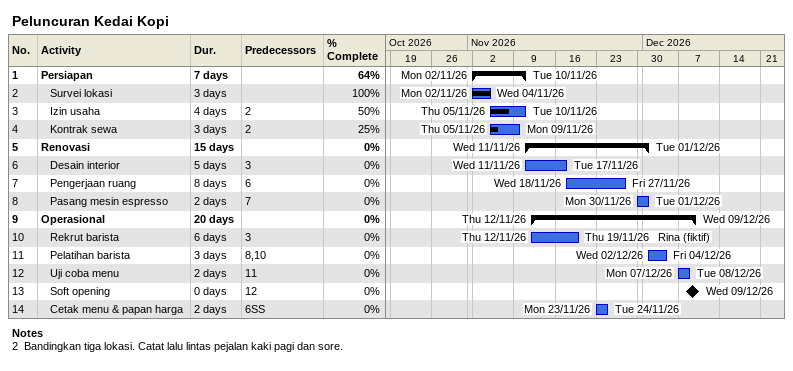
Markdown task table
Peluncuran Kedai Kopi

| ID | Level | Task | Duration | Start | Finish | Predecessors | Resources | % complete |
|---|---|---|---|---|---|---|---|---|
| 1 | 1 | **Persiapan** | 7d | 2026-11-02 | 2026-11-10 |  |  | 64 |
| 2 | 2 | Survei lokasi | 3d | 2026-11-02 | 2026-11-04 |  |  | 100 |
| 3 | 2 | Izin usaha | 4d | 2026-11-05 | 2026-11-10 | 2 |  | 50 |
| 4 | 2 | Kontrak sewa | 3d | 2026-11-05 | 2026-11-09 | 2 |  | 25 |
| 5 | 1 | **Renovasi** | 15d | 2026-11-11 | 2026-12-01 |  |  | 0 |
| 6 | 2 | Desain interior | 5d | 2026-11-11 | 2026-11-17 | 3 |  | 0 |
| 7 | 2 | Pengerjaan ruang | 8d | 2026-11-18 | 2026-11-27 | 6 |  | 0 |
| 8 | 2 | Pasang mesin espresso | 2d | 2026-11-30 | 2026-12-01 | 7 |  | 0 |
| 9 | 1 | **Operasional** | 20d | 2026-11-12 | 2026-12-09 |  |  | 0 |
| 10 | 2 | Rekrut barista | 6d | 2026-11-12 | 2026-11-19 | 3 | Rina (fiktif) | 0 |
| 11 | 2 | Pelatihan barista | 3d | 2026-12-02 | 2026-12-04 | 8, 10 |  | 0 |
| 12 | 2 | Uji coba menu | 2d | 2026-12-07 | 2026-12-08 | 11 |  | 0 |
| 13 | 2 | Soft opening | 0d | 2026-12-09 | 2026-12-09 | 12 |  | 0 |
| 14 | 2 | Cetak menu & papan harga | 2d | 2026-11-23 | 2026-11-24 | 6SS |  | 0 |

Notes
- 2: Bandingkan tiga lokasi. Catat lalu lintas pejalan kaki pagi dan sore.
